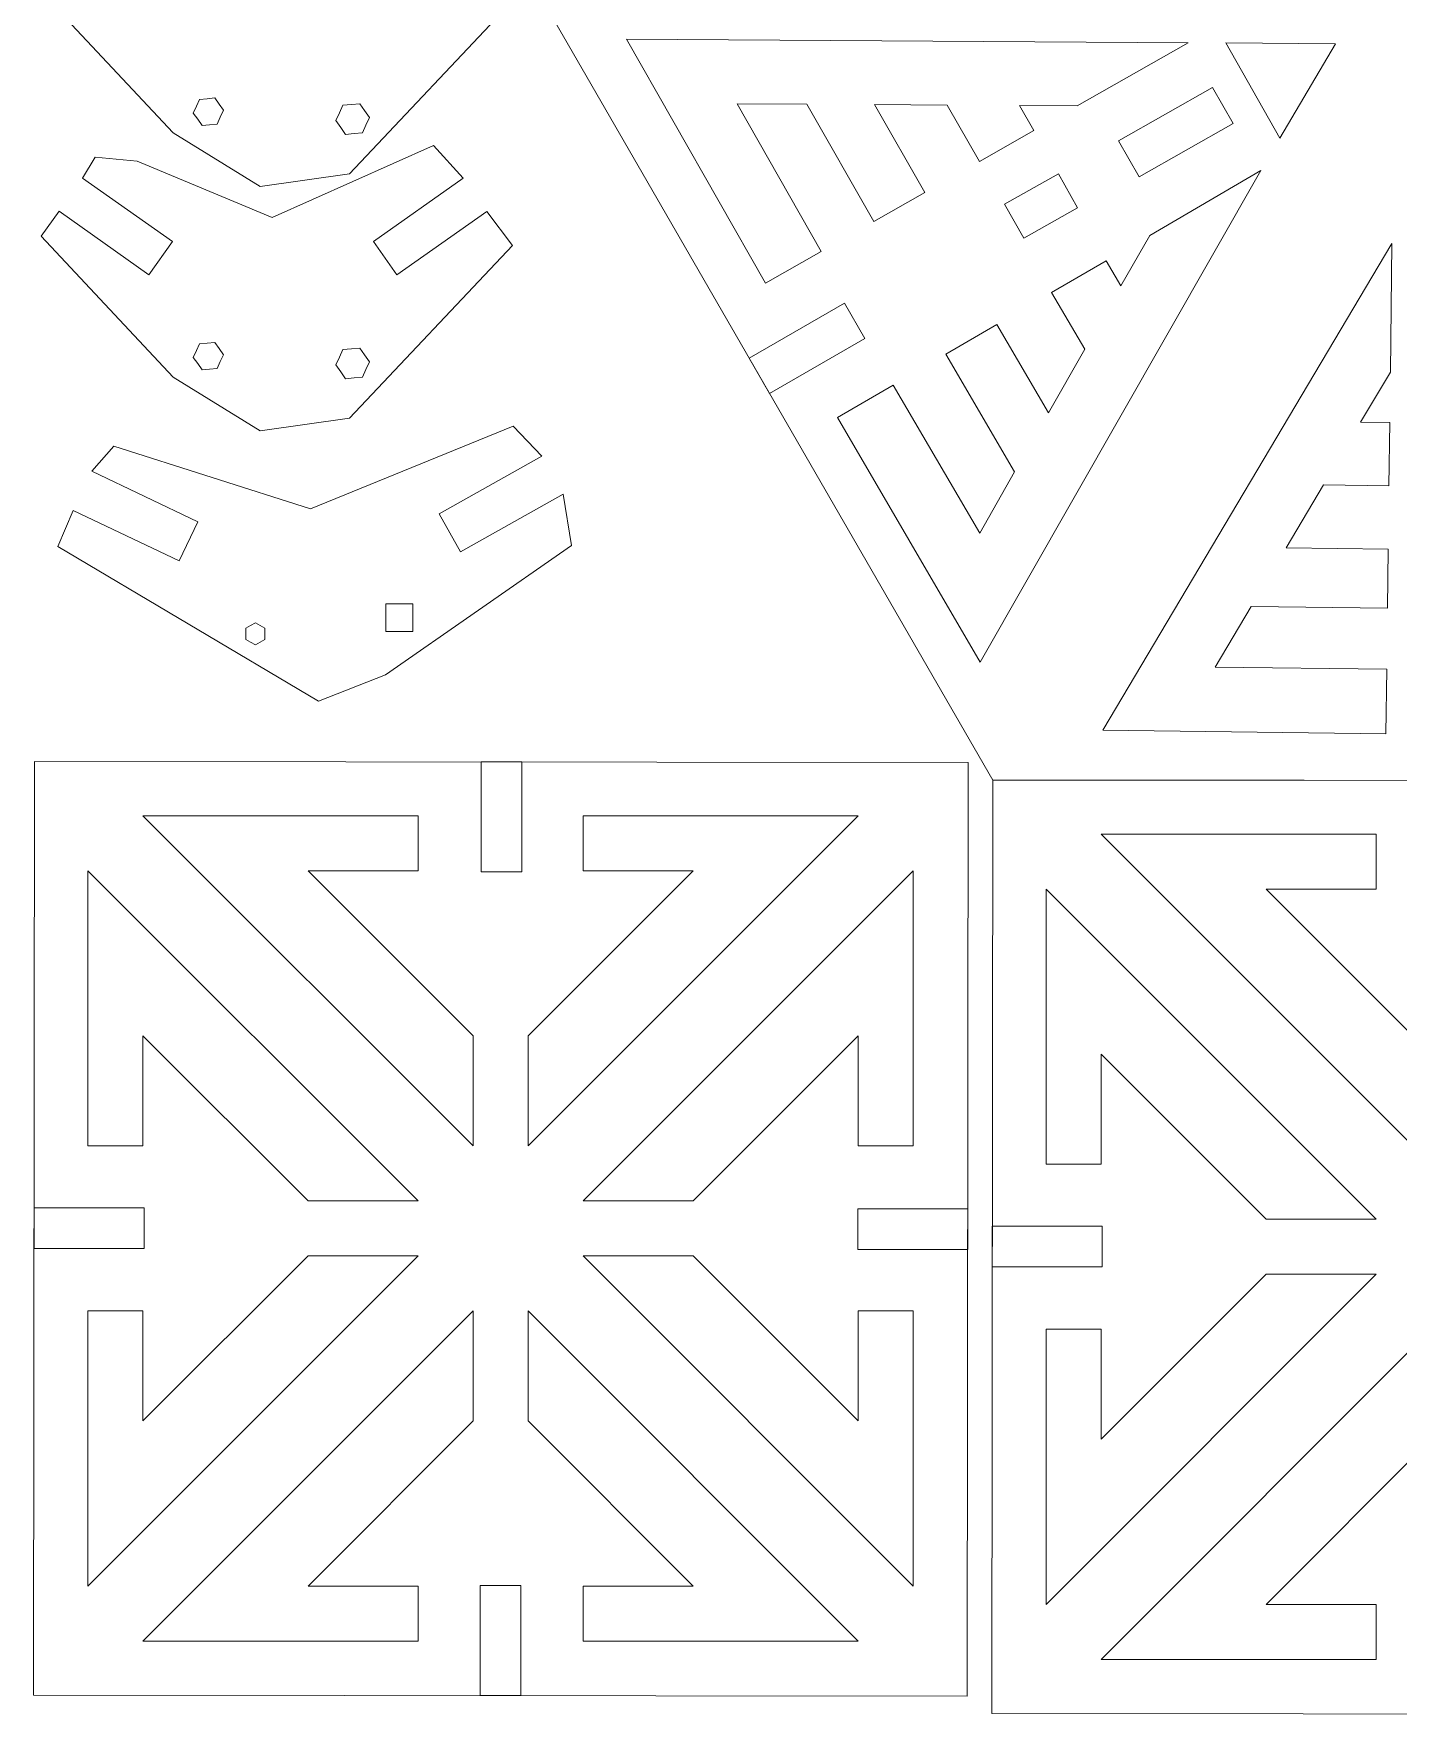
# Model space of a CAD drawing. Header units: inches. Extents: x -12.5 to 16.2, y -9.8 to 11.8.
# Drawn here: x -7.64 to -1.88, y -9.79 to -2.7 of the extents above; entities that cross this region are included whole.
import ezdxf

# ---------------------------------------------------------------- set-up
doc = ezdxf.new("R2010")
doc.units = ezdxf.units.IN
doc.header["$MEASUREMENT"] = 0
for name, color, linetype in [('frame', 7, 'Continuous'), ('Layer 1', 7, 'Continuous'), ('Layer 3', 7, 'Continuous')]:
    doc.layers.add(name, color=color, linetype=linetype)

msp = doc.modelspace()

# ---------------------------------------------------------------- linework, layer by layer
at = {"layer": 'frame', "color": 250, "lineweight": 9}
msp.add_open_spline([(-3.5892, 0.969), (-3.5892, 0.969), (0.3492, 0.9677), (0.3492, 0.9677), (0.3492, 0.9677), (0.3492, 0.9677), (2.3173, -2.4436), (2.3173, -2.4436), (2.3173, -2.4436), (2.3173, -2.4436), (0.3471, -5.8538), (0.3471, -5.8538), (0.3471, -5.8538), (0.3471, -5.8538), (-3.5914, -5.8526), (-3.5914, -5.8526), (-3.5914, -5.8526), (-3.5914, -5.8526), (-5.5595, -2.4412), (-5.5595, -2.4412), (-5.5595, -2.4412), (-5.5595, -2.4412), (-3.5892, 0.969), (-3.5892, 0.969)], degree=3, knots=[0, 0, 0, 0, 0.142857, 0.142857, 0.142857, 0.142857, 0.285714, 0.285714, 0.285714, 0.285714, 0.428571, 0.428571, 0.428571, 0.428571, 0.571429, 0.571429, 0.571429, 0.571429, 0.714286, 0.714286, 0.714286, 0.714286, 1, 1, 1, 1], dxfattribs=at)
at = {"layer": 'frame', "color": 5, "lineweight": 9}
for points in [[(-5.1357, -2.7272), (-5.1357, -2.7272), (-2.7667, -2.7419), (-2.7667, -2.7419)], [(-5.1357, -2.7272), (-5.1357, -2.7272), (-4.5498, -3.7567), (-4.5498, -3.7567)], [(-2.7667, -2.7419), (-2.7667, -2.7419), (-3.2348, -3.0083), (-3.2348, -3.0083)], [(-2.6086, -2.7431), (-2.6086, -2.7431), (-2.1461, -2.7466), (-2.1461, -2.7466)], [(-2.3804, -3.1453), (-2.3804, -3.1453), (-2.6086, -2.7431), (-2.6086, -2.7431)], [(-2.3804, -3.1453), (-2.3804, -3.1453), (-2.1461, -2.7466), (-2.1461, -2.7466)], [(-4.093, -3.4967), (-4.093, -3.4967), (-4.375, -3.0012), (-4.375, -3.0012)], [(-4.0897, -3.003), (-4.0897, -3.003), (-3.7838, -3.0049), (-3.7838, -3.0049)], [(-3.8783, -3.3745), (-3.8783, -3.3745), (-4.0897, -3.003), (-4.0897, -3.003)], [(-3.648, -3.2434), (-3.648, -3.2434), (-3.7838, -3.0049), (-3.7838, -3.0049)], [(-3.4784, -3.0068), (-3.4784, -3.0068), (-3.2348, -3.0083), (-3.2348, -3.0083)], [(-3.4181, -3.1126), (-3.4181, -3.1126), (-3.4784, -3.0068), (-3.4784, -3.0068)], [(-3.4181, -3.1126), (-3.4181, -3.1126), (-3.648, -3.2434), (-3.648, -3.2434)], [(-3.6445, -5.3548), (-3.6445, -5.3548), (-2.4601, -3.2809), (-2.4601, -3.2809)], [(-2.4601, -3.2809), (-2.4601, -3.2809), (-2.929, -3.5546), (-2.929, -3.5546)], [(-3.8783, -3.3745), (-3.8783, -3.3745), (-4.093, -3.4967), (-4.093, -3.4967)], [(-3.1271, -5.6421), (-3.1271, -5.6421), (-1.9077, -3.5886), (-1.9077, -3.5886)], [(-3.0508, -3.7679), (-3.0508, -3.7679), (-2.929, -3.5546), (-2.929, -3.5546)], [(-1.9077, -3.5886), (-1.9077, -3.5886), (-1.9143, -4.1315), (-1.9143, -4.1315)], [(-4.315, -3.6231), (-4.315, -3.6231), (-4.5498, -3.7567), (-4.5498, -3.7567)], [(-3.1127, -3.6618), (-3.1127, -3.6618), (-3.343, -3.7962), (-3.343, -3.7962)], [(-3.1127, -3.6618), (-3.1127, -3.6618), (-3.0508, -3.7679), (-3.0508, -3.7679)], [(-3.343, -3.7962), (-3.343, -3.7962), (-3.2035, -4.0352), (-3.2035, -4.0352)], [(-3.5737, -3.9308), (-3.5737, -3.9308), (-3.7888, -4.0564), (-3.7888, -4.0564)], [(-3.5737, -3.9308), (-3.5737, -3.9308), (-3.3565, -4.303), (-3.3565, -4.303)], [(-3.3565, -4.303), (-3.3565, -4.303), (-3.2035, -4.0352), (-3.2035, -4.0352)], [(-3.7888, -4.0564), (-3.7888, -4.0564), (-3.4991, -4.5528), (-3.4991, -4.5528)], [(-2.0397, -4.3427), (-2.0397, -4.3427), (-1.9143, -4.1315), (-1.9143, -4.1315)], [(-4.0112, -4.1862), (-4.0112, -4.1862), (-4.2464, -4.3235), (-4.2464, -4.3235)], [(-3.6445, -5.3548), (-3.6445, -5.3548), (-4.2464, -4.3235), (-4.2464, -4.3235)], [(-1.9169, -4.3442), (-1.9169, -4.3442), (-2.0397, -4.3427), (-2.0397, -4.3427)], [(-1.9169, -4.3442), (-1.9169, -4.3442), (-1.9202, -4.6108), (-1.9202, -4.6108)], [(-2.3544, -4.8726), (-2.3544, -4.8726), (-2.1969, -4.6074), (-2.1969, -4.6074)], [(-1.9202, -4.6108), (-1.9202, -4.6108), (-2.1969, -4.6074), (-2.1969, -4.6074)], [(-1.9235, -4.8779), (-1.9235, -4.8779), (-2.3544, -4.8726), (-2.3544, -4.8726)], [(-1.9235, -4.8779), (-1.9235, -4.8779), (-1.9265, -5.1269), (-1.9265, -5.1269)], [(-1.9265, -5.1269), (-1.9265, -5.1269), (-2.5012, -5.1199), (-2.5012, -5.1199)], [(-1.9297, -5.3844), (-1.9297, -5.3844), (-1.933, -5.6567), (-1.933, -5.6567)], [(-3.1271, -5.6421), (-3.1271, -5.6421), (-1.933, -5.6567), (-1.933, -5.6567)]]:
    msp.add_open_spline(points, degree=3, dxfattribs=at)
for points, knots in [([(-2.5779, -3.0828), (-2.5779, -3.0828), (-2.6638, -2.9314), (-2.6638, -2.9314), (-2.6638, -2.9314), (-2.6638, -2.9314), (-3.0603, -3.1563), (-3.0603, -3.1563), (-3.0603, -3.1563), (-3.0603, -3.1563), (-2.9745, -3.3077), (-2.9745, -3.3077), (-2.9745, -3.3077), (-2.9745, -3.3077), (-2.5779, -3.0828), (-2.5779, -3.0828)], [0, 0, 0, 0, 0.2, 0.2, 0.2, 0.2, 0.4, 0.4, 0.4, 0.4, 0.6, 0.6, 0.6, 0.6, 1, 1, 1, 1]), ([(-4.315, -3.6231), (-4.315, -3.6231), (-4.67, -2.9994), (-4.67, -2.9994), (-4.67, -2.9994), (-4.67, -2.9994), (-4.375, -3.0012), (-4.375, -3.0012)], [0, 0, 0, 0, 0.333333, 0.333333, 0.333333, 0.333333, 1, 1, 1, 1]), ([(-3.2333, -3.4379), (-3.2333, -3.4379), (-3.3144, -3.2949), (-3.3144, -3.2949), (-3.3144, -3.2949), (-3.3144, -3.2949), (-3.5415, -3.4237), (-3.5415, -3.4237), (-3.5415, -3.4237), (-3.5415, -3.4237), (-3.4604, -3.5667), (-3.4604, -3.5667), (-3.4604, -3.5667), (-3.4604, -3.5667), (-3.2333, -3.4379), (-3.2333, -3.4379)], [0, 0, 0, 0, 0.2, 0.2, 0.2, 0.2, 0.4, 0.4, 0.4, 0.4, 0.6, 0.6, 0.6, 0.6, 1, 1, 1, 1]), ([(-4.0112, -4.1862), (-4.0112, -4.1862), (-3.6466, -4.811), (-3.6466, -4.811), (-3.6466, -4.811), (-3.6466, -4.811), (-3.4991, -4.5528), (-3.4991, -4.5528)], [0, 0, 0, 0, 0.333333, 0.333333, 0.333333, 0.333333, 1, 1, 1, 1]), ([(-1.9297, -5.3844), (-1.9297, -5.3844), (-2.6531, -5.3756), (-2.6531, -5.3756), (-2.6531, -5.3756), (-2.6531, -5.3756), (-2.5012, -5.1199), (-2.5012, -5.1199)], [0, 0, 0, 0, 0.333333, 0.333333, 0.333333, 0.333333, 1, 1, 1, 1])]:
    msp.add_open_spline(points, degree=3, knots=knots, dxfattribs=at)
at = {"layer": 'frame', "color": 1, "lineweight": 9}
msp.add_open_spline([(-4.2164, -3.8405), (-4.2164, -3.8405), (-4.1305, -3.9892), (-4.1305, -3.9892), (-4.1305, -3.9892), (-4.1305, -3.9892), (-4.5325, -4.2213), (-4.5325, -4.2213), (-4.5325, -4.2213), (-4.5325, -4.2213), (-4.6184, -4.0725), (-4.6184, -4.0725), (-4.6184, -4.0725), (-4.6184, -4.0725), (-4.2164, -3.8405), (-4.2164, -3.8405)], degree=3, knots=[0, 0, 0, 0, 0.2, 0.2, 0.2, 0.2, 0.4, 0.4, 0.4, 0.4, 0.6, 0.6, 0.6, 0.6, 1, 1, 1, 1], dxfattribs=at)
at = {"layer": 'Layer 1', "color": 250, "lineweight": 9}
for points in [[(-3.6988, -9.7162), (-3.6988, -9.7162), (-7.6372, -9.7123), (-7.6372, -9.7123), (-7.6372, -9.7123), (-7.6372, -9.7123), (-7.6333, -5.7739), (-7.6333, -5.7739), (-7.6333, -5.7739), (-7.6333, -5.7739), (-3.6949, -5.7778), (-3.6949, -5.7778), (-3.6949, -5.7778), (-3.6949, -5.7778), (-3.6988, -9.7162), (-3.6988, -9.7162)], [(0.3431, -9.7936), (0.3431, -9.7936), (-3.5953, -9.7896), (-3.5953, -9.7896), (-3.5953, -9.7896), (-3.5953, -9.7896), (-3.5914, -5.8512), (-3.5914, -5.8512), (-3.5914, -5.8512), (-3.5914, -5.8512), (0.3471, -5.8552), (0.3471, -5.8552), (0.3471, -5.8552), (0.3471, -5.8552), (0.3431, -9.7936), (0.3431, -9.7936)]]:
    msp.add_open_spline(points, degree=3, knots=[0, 0, 0, 0, 0.2, 0.2, 0.2, 0.2, 0.4, 0.4, 0.4, 0.4, 0.6, 0.6, 0.6, 0.6, 1, 1, 1, 1], dxfattribs=at)
at = {"layer": 'Layer 1', "color": 1, "lineweight": 9}
for points in [[(-5.5782, -6.24), (-5.5782, -6.24), (-5.7499, -6.24), (-5.7499, -6.24), (-5.7499, -6.24), (-5.7499, -6.24), (-5.7499, -5.7758), (-5.7499, -5.7758), (-5.7499, -5.7758), (-5.7499, -5.7758), (-5.5782, -5.7758), (-5.5782, -5.7758), (-5.5782, -5.7758), (-5.5782, -5.7758), (-5.5782, -6.24), (-5.5782, -6.24)], [(-7.6353, -7.8289), (-7.6353, -7.8289), (-7.6353, -7.6572), (-7.6353, -7.6572), (-7.6353, -7.6572), (-7.6353, -7.6572), (-7.1711, -7.6572), (-7.1711, -7.6572), (-7.1711, -7.6572), (-7.1711, -7.6572), (-7.1711, -7.8289), (-7.1711, -7.8289), (-7.1711, -7.8289), (-7.1711, -7.8289), (-7.6353, -7.8289), (-7.6353, -7.8289)], [(-4.161, -7.8329), (-4.161, -7.8329), (-4.161, -7.6612), (-4.161, -7.6612), (-4.161, -7.6612), (-4.161, -7.6612), (-3.6969, -7.6612), (-3.6969, -7.6612), (-3.6969, -7.6612), (-3.6969, -7.6612), (-3.6969, -7.8329), (-3.6969, -7.8329), (-3.6969, -7.8329), (-3.6969, -7.8329), (-4.161, -7.8329), (-4.161, -7.8329)], [(-3.5933, -7.9063), (-3.5933, -7.9063), (-3.5933, -7.7345), (-3.5933, -7.7345), (-3.5933, -7.7345), (-3.5933, -7.7345), (-3.1292, -7.7345), (-3.1292, -7.7345), (-3.1292, -7.7345), (-3.1292, -7.7345), (-3.1292, -7.9063), (-3.1292, -7.9063), (-3.1292, -7.9063), (-3.1292, -7.9063), (-3.5933, -7.9063), (-3.5933, -7.9063)], [(-5.5822, -9.7142), (-5.5822, -9.7142), (-5.7539, -9.7142), (-5.7539, -9.7142), (-5.7539, -9.7142), (-5.7539, -9.7142), (-5.7539, -9.2501), (-5.7539, -9.2501), (-5.7539, -9.2501), (-5.7539, -9.2501), (-5.5822, -9.2501), (-5.5822, -9.2501), (-5.5822, -9.2501), (-5.5822, -9.2501), (-5.5822, -9.7142), (-5.5822, -9.7142)]]:
    msp.add_open_spline(points, degree=3, knots=[0, 0, 0, 0, 0.2, 0.2, 0.2, 0.2, 0.4, 0.4, 0.4, 0.4, 0.6, 0.6, 0.6, 0.6, 1, 1, 1, 1], dxfattribs=at)
at = {"layer": 'Layer 1', "color": 5, "lineweight": 9}
for points in [[(-6.0156, -6.0031), (-6.0156, -6.0031), (-7.176, -6.0031), (-7.176, -6.0031), (-7.176, -6.0031), (-7.176, -6.0031), (-5.7835, -7.3955), (-5.7835, -7.3955), (-5.7835, -7.3955), (-5.7835, -7.3955), (-5.7835, -6.9314), (-5.7835, -6.9314), (-5.7835, -6.9314), (-5.7835, -6.9314), (-6.4797, -6.2351), (-6.4797, -6.2351), (-6.4797, -6.2351), (-6.4797, -6.2351), (-6.0156, -6.2351), (-6.0156, -6.2351), (-6.0156, -6.2351), (-6.0156, -6.2351), (-6.0156, -6.0031), (-6.0156, -6.0031)], [(-5.3194, -6.0031), (-5.3194, -6.0031), (-4.159, -6.0031), (-4.159, -6.0031), (-4.159, -6.0031), (-4.159, -6.0031), (-5.5515, -7.3955), (-5.5515, -7.3955), (-5.5515, -7.3955), (-5.5515, -7.3955), (-5.5515, -6.9314), (-5.5515, -6.9314), (-5.5515, -6.9314), (-5.5515, -6.9314), (-4.8552, -6.2351), (-4.8552, -6.2351), (-4.8552, -6.2351), (-4.8552, -6.2351), (-5.3194, -6.2351), (-5.3194, -6.2351), (-5.3194, -6.2351), (-5.3194, -6.2351), (-5.3194, -6.0031), (-5.3194, -6.0031)], [(-1.9737, -6.0804), (-1.9737, -6.0804), (-3.134, -6.0804), (-3.134, -6.0804), (-3.134, -6.0804), (-3.134, -6.0804), (-1.7416, -7.4729), (-1.7416, -7.4729), (-1.7416, -7.4729), (-1.7416, -7.4729), (-1.7416, -7.0087), (-1.7416, -7.0087), (-1.7416, -7.0087), (-1.7416, -7.0087), (-2.4378, -6.3125), (-2.4378, -6.3125), (-2.4378, -6.3125), (-2.4378, -6.3125), (-1.9737, -6.3125), (-1.9737, -6.3125), (-1.9737, -6.3125), (-1.9737, -6.3125), (-1.9737, -6.0804), (-1.9737, -6.0804)], [(-7.408, -7.3955), (-7.408, -7.3955), (-7.408, -6.2351), (-7.408, -6.2351), (-7.408, -6.2351), (-7.408, -6.2351), (-6.0156, -7.6276), (-6.0156, -7.6276), (-6.0156, -7.6276), (-6.0156, -7.6276), (-6.4797, -7.6276), (-6.4797, -7.6276), (-6.4797, -7.6276), (-6.4797, -7.6276), (-7.176, -6.9314), (-7.176, -6.9314), (-7.176, -6.9314), (-7.176, -6.9314), (-7.176, -7.3955), (-7.176, -7.3955), (-7.176, -7.3955), (-7.176, -7.3955), (-7.408, -7.3955), (-7.408, -7.3955)], [(-3.9269, -7.3955), (-3.9269, -7.3955), (-3.9269, -6.2351), (-3.9269, -6.2351), (-3.9269, -6.2351), (-3.9269, -6.2351), (-5.3194, -7.6276), (-5.3194, -7.6276), (-5.3194, -7.6276), (-5.3194, -7.6276), (-4.8552, -7.6276), (-4.8552, -7.6276), (-4.8552, -7.6276), (-4.8552, -7.6276), (-4.159, -6.9314), (-4.159, -6.9314), (-4.159, -6.9314), (-4.159, -6.9314), (-4.159, -7.3955), (-4.159, -7.3955), (-4.159, -7.3955), (-4.159, -7.3955), (-3.9269, -7.3955), (-3.9269, -7.3955)], [(-3.3661, -7.4729), (-3.3661, -7.4729), (-3.3661, -6.3125), (-3.3661, -6.3125), (-3.3661, -6.3125), (-3.3661, -6.3125), (-1.9737, -7.7049), (-1.9737, -7.7049), (-1.9737, -7.7049), (-1.9737, -7.7049), (-2.4378, -7.7049), (-2.4378, -7.7049), (-2.4378, -7.7049), (-2.4378, -7.7049), (-3.134, -7.0087), (-3.134, -7.0087), (-3.134, -7.0087), (-3.134, -7.0087), (-3.134, -7.4729), (-3.134, -7.4729), (-3.134, -7.4729), (-3.134, -7.4729), (-3.3661, -7.4729), (-3.3661, -7.4729)], [(-7.408, -8.0917), (-7.408, -8.0917), (-7.408, -9.2521), (-7.408, -9.2521), (-7.408, -9.2521), (-7.408, -9.2521), (-6.0156, -7.8596), (-6.0156, -7.8596), (-6.0156, -7.8596), (-6.0156, -7.8596), (-6.4797, -7.8596), (-6.4797, -7.8596), (-6.4797, -7.8596), (-6.4797, -7.8596), (-7.176, -8.5559), (-7.176, -8.5559), (-7.176, -8.5559), (-7.176, -8.5559), (-7.176, -8.0917), (-7.176, -8.0917), (-7.176, -8.0917), (-7.176, -8.0917), (-7.408, -8.0917), (-7.408, -8.0917)], [(-3.9269, -8.0917), (-3.9269, -8.0917), (-3.9269, -9.2521), (-3.9269, -9.2521), (-3.9269, -9.2521), (-3.9269, -9.2521), (-5.3194, -7.8596), (-5.3194, -7.8596), (-5.3194, -7.8596), (-5.3194, -7.8596), (-4.8552, -7.8596), (-4.8552, -7.8596), (-4.8552, -7.8596), (-4.8552, -7.8596), (-4.159, -8.5559), (-4.159, -8.5559), (-4.159, -8.5559), (-4.159, -8.5559), (-4.159, -8.0917), (-4.159, -8.0917), (-4.159, -8.0917), (-4.159, -8.0917), (-3.9269, -8.0917), (-3.9269, -8.0917)], [(-3.3661, -8.1691), (-3.3661, -8.1691), (-3.3661, -9.3294), (-3.3661, -9.3294), (-3.3661, -9.3294), (-3.3661, -9.3294), (-1.9737, -7.937), (-1.9737, -7.937), (-1.9737, -7.937), (-1.9737, -7.937), (-2.4378, -7.937), (-2.4378, -7.937), (-2.4378, -7.937), (-2.4378, -7.937), (-3.134, -8.6332), (-3.134, -8.6332), (-3.134, -8.6332), (-3.134, -8.6332), (-3.134, -8.1691), (-3.134, -8.1691), (-3.134, -8.1691), (-3.134, -8.1691), (-3.3661, -8.1691), (-3.3661, -8.1691)], [(-6.0156, -9.4842), (-6.0156, -9.4842), (-7.176, -9.4842), (-7.176, -9.4842), (-7.176, -9.4842), (-7.176, -9.4842), (-5.7835, -8.0917), (-5.7835, -8.0917), (-5.7835, -8.0917), (-5.7835, -8.0917), (-5.7835, -8.5559), (-5.7835, -8.5559), (-5.7835, -8.5559), (-5.7835, -8.5559), (-6.4797, -9.2521), (-6.4797, -9.2521), (-6.4797, -9.2521), (-6.4797, -9.2521), (-6.0156, -9.2521), (-6.0156, -9.2521), (-6.0156, -9.2521), (-6.0156, -9.2521), (-6.0156, -9.4842), (-6.0156, -9.4842)], [(-5.3194, -9.4842), (-5.3194, -9.4842), (-4.159, -9.4842), (-4.159, -9.4842), (-4.159, -9.4842), (-4.159, -9.4842), (-5.5515, -8.0917), (-5.5515, -8.0917), (-5.5515, -8.0917), (-5.5515, -8.0917), (-5.5515, -8.5559), (-5.5515, -8.5559), (-5.5515, -8.5559), (-5.5515, -8.5559), (-4.8552, -9.2521), (-4.8552, -9.2521), (-4.8552, -9.2521), (-4.8552, -9.2521), (-5.3194, -9.2521), (-5.3194, -9.2521), (-5.3194, -9.2521), (-5.3194, -9.2521), (-5.3194, -9.4842), (-5.3194, -9.4842)], [(-1.9737, -9.5615), (-1.9737, -9.5615), (-3.134, -9.5615), (-3.134, -9.5615), (-3.134, -9.5615), (-3.134, -9.5615), (-1.7416, -8.1691), (-1.7416, -8.1691), (-1.7416, -8.1691), (-1.7416, -8.1691), (-1.7416, -8.6332), (-1.7416, -8.6332), (-1.7416, -8.6332), (-1.7416, -8.6332), (-2.4378, -9.3294), (-2.4378, -9.3294), (-2.4378, -9.3294), (-2.4378, -9.3294), (-1.9737, -9.3294), (-1.9737, -9.3294), (-1.9737, -9.3294), (-1.9737, -9.3294), (-1.9737, -9.5615), (-1.9737, -9.5615)]]:
    msp.add_open_spline(points, degree=3, knots=[0, 0, 0, 0, 0.142857, 0.142857, 0.142857, 0.142857, 0.285714, 0.285714, 0.285714, 0.285714, 0.428571, 0.428571, 0.428571, 0.428571, 0.571429, 0.571429, 0.571429, 0.571429, 0.714286, 0.714286, 0.714286, 0.714286, 1, 1, 1, 1], dxfattribs=at)
at = {"layer": 'Layer 3', "color": 5, "lineweight": 9}
msp.add_lwpolyline([(-6.1509, -5.2252), (-6.0371, -5.2252), (-6.0371, -5.1088), (-6.1509, -5.1088), (-6.1509, -5.2252)], close=True, dxfattribs=at)
at = {"layer": 'Layer 3', "color": 250, "lineweight": 9}
for points, knots in [([(-7.5301, -2.4222), (-7.5301, -2.4222), (-7.605, -2.5267), (-7.605, -2.5267), (-7.605, -2.5267), (-7.605, -2.5267), (-7.0482, -3.122), (-7.0482, -3.122), (-7.0482, -3.122), (-7.0482, -3.122), (-6.6812, -3.3481), (-6.6812, -3.3481), (-6.6812, -3.3481), (-6.6812, -3.3481), (-6.3044, -3.2949), (-6.3044, -3.2949), (-6.3044, -3.2949), (-6.3044, -3.2949), (-5.6172, -2.5666), (-5.6172, -2.5666), (-5.6172, -2.5666), (-5.6172, -2.5666), (-5.7256, -2.4227), (-5.7256, -2.4227)], [0, 0, 0, 0, 0.142857, 0.142857, 0.142857, 0.142857, 0.285714, 0.285714, 0.285714, 0.285714, 0.428571, 0.428571, 0.428571, 0.428571, 0.571429, 0.571429, 0.571429, 0.571429, 0.714286, 0.714286, 0.714286, 0.714286, 1, 1, 1, 1]), ([(-5.8247, -3.3133), (-5.8247, -3.3133), (-5.9506, -3.1759), (-5.9506, -3.1759), (-5.9506, -3.1759), (-5.9506, -3.1759), (-6.6306, -3.4787), (-6.6306, -3.4787), (-6.6306, -3.4787), (-6.6306, -3.4787), (-7.2004, -3.242), (-7.2004, -3.242), (-7.2004, -3.242), (-7.2004, -3.242), (-7.3779, -3.2254), (-7.3779, -3.2254), (-7.3779, -3.2254), (-7.3779, -3.2254), (-7.431, -3.3128), (-7.431, -3.3128)], [0, 0, 0, 0, 0.166667, 0.166667, 0.166667, 0.166667, 0.333333, 0.333333, 0.333333, 0.333333, 0.5, 0.5, 0.5, 0.5, 0.666667, 0.666667, 0.666667, 0.666667, 1, 1, 1, 1]), ([(-7.431, -3.3128), (-7.431, -3.3128), (-7.0521, -3.5809), (-7.0521, -3.5809), (-7.0521, -3.5809), (-7.0521, -3.5809), (-7.1513, -3.7211), (-7.1513, -3.7211), (-7.1513, -3.7211), (-7.1513, -3.7211), (-7.5301, -3.453), (-7.5301, -3.453)], [0, 0, 0, 0, 0.25, 0.25, 0.25, 0.25, 0.5, 0.5, 0.5, 0.5, 1, 1, 1, 1]), ([(-5.7256, -3.4535), (-5.7256, -3.4535), (-6.1047, -3.7214), (-6.1047, -3.7214), (-6.1047, -3.7214), (-6.1047, -3.7214), (-6.2038, -3.5811), (-6.2038, -3.5811), (-6.2038, -3.5811), (-6.2038, -3.5811), (-5.8247, -3.3133), (-5.8247, -3.3133)], [0, 0, 0, 0, 0.25, 0.25, 0.25, 0.25, 0.5, 0.5, 0.5, 0.5, 1, 1, 1, 1]), ([(-7.5301, -3.453), (-7.5301, -3.453), (-7.605, -3.5576), (-7.605, -3.5576), (-7.605, -3.5576), (-7.605, -3.5576), (-7.0482, -4.1528), (-7.0482, -4.1528), (-7.0482, -4.1528), (-7.0482, -4.1528), (-6.6812, -4.3789), (-6.6812, -4.3789), (-6.6812, -4.3789), (-6.6812, -4.3789), (-6.3044, -4.3257), (-6.3044, -4.3257), (-6.3044, -4.3257), (-6.3044, -4.3257), (-5.6172, -3.5974), (-5.6172, -3.5974), (-5.6172, -3.5974), (-5.6172, -3.5974), (-5.7256, -3.4535), (-5.7256, -3.4535)], [0, 0, 0, 0, 0.142857, 0.142857, 0.142857, 0.142857, 0.285714, 0.285714, 0.285714, 0.285714, 0.428571, 0.428571, 0.428571, 0.428571, 0.571429, 0.571429, 0.571429, 0.571429, 0.714286, 0.714286, 0.714286, 0.714286, 1, 1, 1, 1]), ([(-7.392, -4.5489), (-7.392, -4.5489), (-7.2985, -4.4438), (-7.2985, -4.4438), (-7.2985, -4.4438), (-7.2985, -4.4438), (-6.4689, -4.7081), (-6.4689, -4.7081), (-6.4689, -4.7081), (-6.4689, -4.7081), (-5.6148, -4.3601), (-5.6148, -4.3601), (-5.6148, -4.3601), (-5.6148, -4.3601), (-5.4937, -4.4864), (-5.4937, -4.4864)], [0, 0, 0, 0, 0.2, 0.2, 0.2, 0.2, 0.4, 0.4, 0.4, 0.4, 0.6, 0.6, 0.6, 0.6, 1, 1, 1, 1]), ([(-5.404, -4.6466), (-5.404, -4.6466), (-5.8371, -4.8892), (-5.8371, -4.8892), (-5.8371, -4.8892), (-5.8371, -4.8892), (-5.9268, -4.7289), (-5.9268, -4.7289), (-5.9268, -4.7289), (-5.9268, -4.7289), (-5.4937, -4.4864), (-5.4937, -4.4864)], [0, 0, 0, 0, 0.25, 0.25, 0.25, 0.25, 0.5, 0.5, 0.5, 0.5, 1, 1, 1, 1]), ([(-7.392, -4.5489), (-7.392, -4.5489), (-6.9439, -4.7624), (-6.9439, -4.7624), (-6.9439, -4.7624), (-6.9439, -4.7624), (-7.0229, -4.9282), (-7.0229, -4.9282), (-7.0229, -4.9282), (-7.0229, -4.9282), (-7.471, -4.7146), (-7.471, -4.7146)], [0, 0, 0, 0, 0.25, 0.25, 0.25, 0.25, 0.5, 0.5, 0.5, 0.5, 1, 1, 1, 1]), ([(-5.404, -4.6466), (-5.404, -4.6466), (-5.3689, -4.8625), (-5.3689, -4.8625), (-5.3689, -4.8625), (-5.3689, -4.8625), (-6.1535, -5.4086), (-6.1535, -5.4086), (-6.1535, -5.4086), (-6.1535, -5.4086), (-6.4354, -5.5191), (-6.4354, -5.5191), (-6.4354, -5.5191), (-6.4354, -5.5191), (-7.5356, -4.867), (-7.5356, -4.867), (-7.5356, -4.867), (-7.5356, -4.867), (-7.471, -4.7146), (-7.471, -4.7146)], [0, 0, 0, 0, 0.166667, 0.166667, 0.166667, 0.166667, 0.333333, 0.333333, 0.333333, 0.333333, 0.5, 0.5, 0.5, 0.5, 0.666667, 0.666667, 0.666667, 0.666667, 1, 1, 1, 1])]:
    msp.add_open_spline(points, degree=3, knots=knots, dxfattribs=at)
at = {"layer": 'Layer 3', "color": 5, "lineweight": 9}
for points in [[(-6.9369, -2.9809), (-6.9369, -2.9809), (-6.9502, -3.0099), (-6.9502, -3.0099), (-6.9502, -3.0099), (-6.9502, -3.0099), (-6.9636, -3.0388), (-6.9636, -3.0388), (-6.9636, -3.0388), (-6.9636, -3.0388), (-6.9452, -3.0648), (-6.9452, -3.0648), (-6.9452, -3.0648), (-6.9452, -3.0648), (-6.9268, -3.0909), (-6.9268, -3.0909), (-6.9268, -3.0909), (-6.9268, -3.0909), (-6.895, -3.088), (-6.895, -3.088), (-6.895, -3.088), (-6.895, -3.088), (-6.8633, -3.085), (-6.8633, -3.085), (-6.8633, -3.085), (-6.8633, -3.085), (-6.8499, -3.0561), (-6.8499, -3.0561), (-6.8499, -3.0561), (-6.8499, -3.0561), (-6.8366, -3.0271), (-6.8366, -3.0271), (-6.8366, -3.0271), (-6.8366, -3.0271), (-6.855, -3.0011), (-6.855, -3.0011), (-6.855, -3.0011), (-6.855, -3.0011), (-6.8734, -2.9751), (-6.8734, -2.9751), (-6.8734, -2.9751), (-6.8734, -2.9751), (-6.9051, -2.978), (-6.9051, -2.978), (-6.9051, -2.978), (-6.9051, -2.978), (-6.9369, -2.9809), (-6.9369, -2.9809)], [(-6.3322, -3.0059), (-6.3322, -3.0059), (-6.3471, -3.0382), (-6.3471, -3.0382), (-6.3471, -3.0382), (-6.3471, -3.0382), (-6.362, -3.0705), (-6.362, -3.0705), (-6.362, -3.0705), (-6.362, -3.0705), (-6.3415, -3.0995), (-6.3415, -3.0995), (-6.3415, -3.0995), (-6.3415, -3.0995), (-6.321, -3.1285), (-6.321, -3.1285), (-6.321, -3.1285), (-6.321, -3.1285), (-6.2856, -3.1253), (-6.2856, -3.1253), (-6.2856, -3.1253), (-6.2856, -3.1253), (-6.2501, -3.122), (-6.2501, -3.122), (-6.2501, -3.122), (-6.2501, -3.122), (-6.2353, -3.0897), (-6.2353, -3.0897), (-6.2353, -3.0897), (-6.2353, -3.0897), (-6.2204, -3.0574), (-6.2204, -3.0574), (-6.2204, -3.0574), (-6.2204, -3.0574), (-6.2409, -3.0284), (-6.2409, -3.0284), (-6.2409, -3.0284), (-6.2409, -3.0284), (-6.2614, -2.9994), (-6.2614, -2.9994), (-6.2614, -2.9994), (-6.2614, -2.9994), (-6.2968, -3.0026), (-6.2968, -3.0026), (-6.2968, -3.0026), (-6.2968, -3.0026), (-6.3322, -3.0059), (-6.3322, -3.0059)], [(-6.9369, -4.0117), (-6.9369, -4.0117), (-6.9502, -4.0407), (-6.9502, -4.0407), (-6.9502, -4.0407), (-6.9502, -4.0407), (-6.9636, -4.0696), (-6.9636, -4.0696), (-6.9636, -4.0696), (-6.9636, -4.0696), (-6.9452, -4.0957), (-6.9452, -4.0957), (-6.9452, -4.0957), (-6.9452, -4.0957), (-6.9268, -4.1217), (-6.9268, -4.1217), (-6.9268, -4.1217), (-6.9268, -4.1217), (-6.895, -4.1188), (-6.895, -4.1188), (-6.895, -4.1188), (-6.895, -4.1188), (-6.8633, -4.1159), (-6.8633, -4.1159), (-6.8633, -4.1159), (-6.8633, -4.1159), (-6.8499, -4.0869), (-6.8499, -4.0869), (-6.8499, -4.0869), (-6.8499, -4.0869), (-6.8366, -4.058), (-6.8366, -4.058), (-6.8366, -4.058), (-6.8366, -4.058), (-6.855, -4.0319), (-6.855, -4.0319), (-6.855, -4.0319), (-6.855, -4.0319), (-6.8734, -4.0059), (-6.8734, -4.0059), (-6.8734, -4.0059), (-6.8734, -4.0059), (-6.9051, -4.0088), (-6.9051, -4.0088), (-6.9051, -4.0088), (-6.9051, -4.0088), (-6.9369, -4.0117), (-6.9369, -4.0117)], [(-6.3322, -4.0367), (-6.3322, -4.0367), (-6.3471, -4.069), (-6.3471, -4.069), (-6.3471, -4.069), (-6.3471, -4.069), (-6.362, -4.1013), (-6.362, -4.1013), (-6.362, -4.1013), (-6.362, -4.1013), (-6.3415, -4.1303), (-6.3415, -4.1303), (-6.3415, -4.1303), (-6.3415, -4.1303), (-6.321, -4.1593), (-6.321, -4.1593), (-6.321, -4.1593), (-6.321, -4.1593), (-6.2856, -4.1561), (-6.2856, -4.1561), (-6.2856, -4.1561), (-6.2856, -4.1561), (-6.2501, -4.1528), (-6.2501, -4.1528), (-6.2501, -4.1528), (-6.2501, -4.1528), (-6.2353, -4.1205), (-6.2353, -4.1205), (-6.2353, -4.1205), (-6.2353, -4.1205), (-6.2204, -4.0883), (-6.2204, -4.0883), (-6.2204, -4.0883), (-6.2204, -4.0883), (-6.2409, -4.0592), (-6.2409, -4.0592), (-6.2409, -4.0592), (-6.2409, -4.0592), (-6.2614, -4.0302), (-6.2614, -4.0302), (-6.2614, -4.0302), (-6.2614, -4.0302), (-6.2968, -4.0334), (-6.2968, -4.0334), (-6.2968, -4.0334), (-6.2968, -4.0334), (-6.3322, -4.0367), (-6.3322, -4.0367)], [(-6.7016, -5.189), (-6.7016, -5.189), (-6.7217, -5.2006), (-6.7217, -5.2006), (-6.7217, -5.2006), (-6.7217, -5.2006), (-6.7419, -5.2122), (-6.7419, -5.2122), (-6.7419, -5.2122), (-6.7419, -5.2122), (-6.7419, -5.2355), (-6.7419, -5.2355), (-6.7419, -5.2355), (-6.7419, -5.2355), (-6.7419, -5.2588), (-6.7419, -5.2588), (-6.7419, -5.2588), (-6.7419, -5.2588), (-6.7217, -5.2704), (-6.7217, -5.2704), (-6.7217, -5.2704), (-6.7217, -5.2704), (-6.7016, -5.282), (-6.7016, -5.282), (-6.7016, -5.282), (-6.7016, -5.282), (-6.6814, -5.2704), (-6.6814, -5.2704), (-6.6814, -5.2704), (-6.6814, -5.2704), (-6.6613, -5.2588), (-6.6613, -5.2588), (-6.6613, -5.2588), (-6.6613, -5.2588), (-6.6613, -5.2355), (-6.6613, -5.2355), (-6.6613, -5.2355), (-6.6613, -5.2355), (-6.6613, -5.2122), (-6.6613, -5.2122), (-6.6613, -5.2122), (-6.6613, -5.2122), (-6.6814, -5.2006), (-6.6814, -5.2006), (-6.6814, -5.2006), (-6.6814, -5.2006), (-6.7016, -5.189), (-6.7016, -5.189)]]:
    msp.add_open_spline(points, degree=3, knots=[0, 0, 0, 0, 0.076923, 0.076923, 0.076923, 0.076923, 0.153846, 0.153846, 0.153846, 0.153846, 0.230769, 0.230769, 0.230769, 0.230769, 0.307692, 0.307692, 0.307692, 0.307692, 0.384615, 0.384615, 0.384615, 0.384615, 0.461538, 0.461538, 0.461538, 0.461538, 0.538462, 0.538462, 0.538462, 0.538462, 0.615385, 0.615385, 0.615385, 0.615385, 0.692308, 0.692308, 0.692308, 0.692308, 0.769231, 0.769231, 0.769231, 0.769231, 0.846154, 0.846154, 0.846154, 0.846154, 1, 1, 1, 1], dxfattribs=at)

doc.saveas('drawing.dxf')
